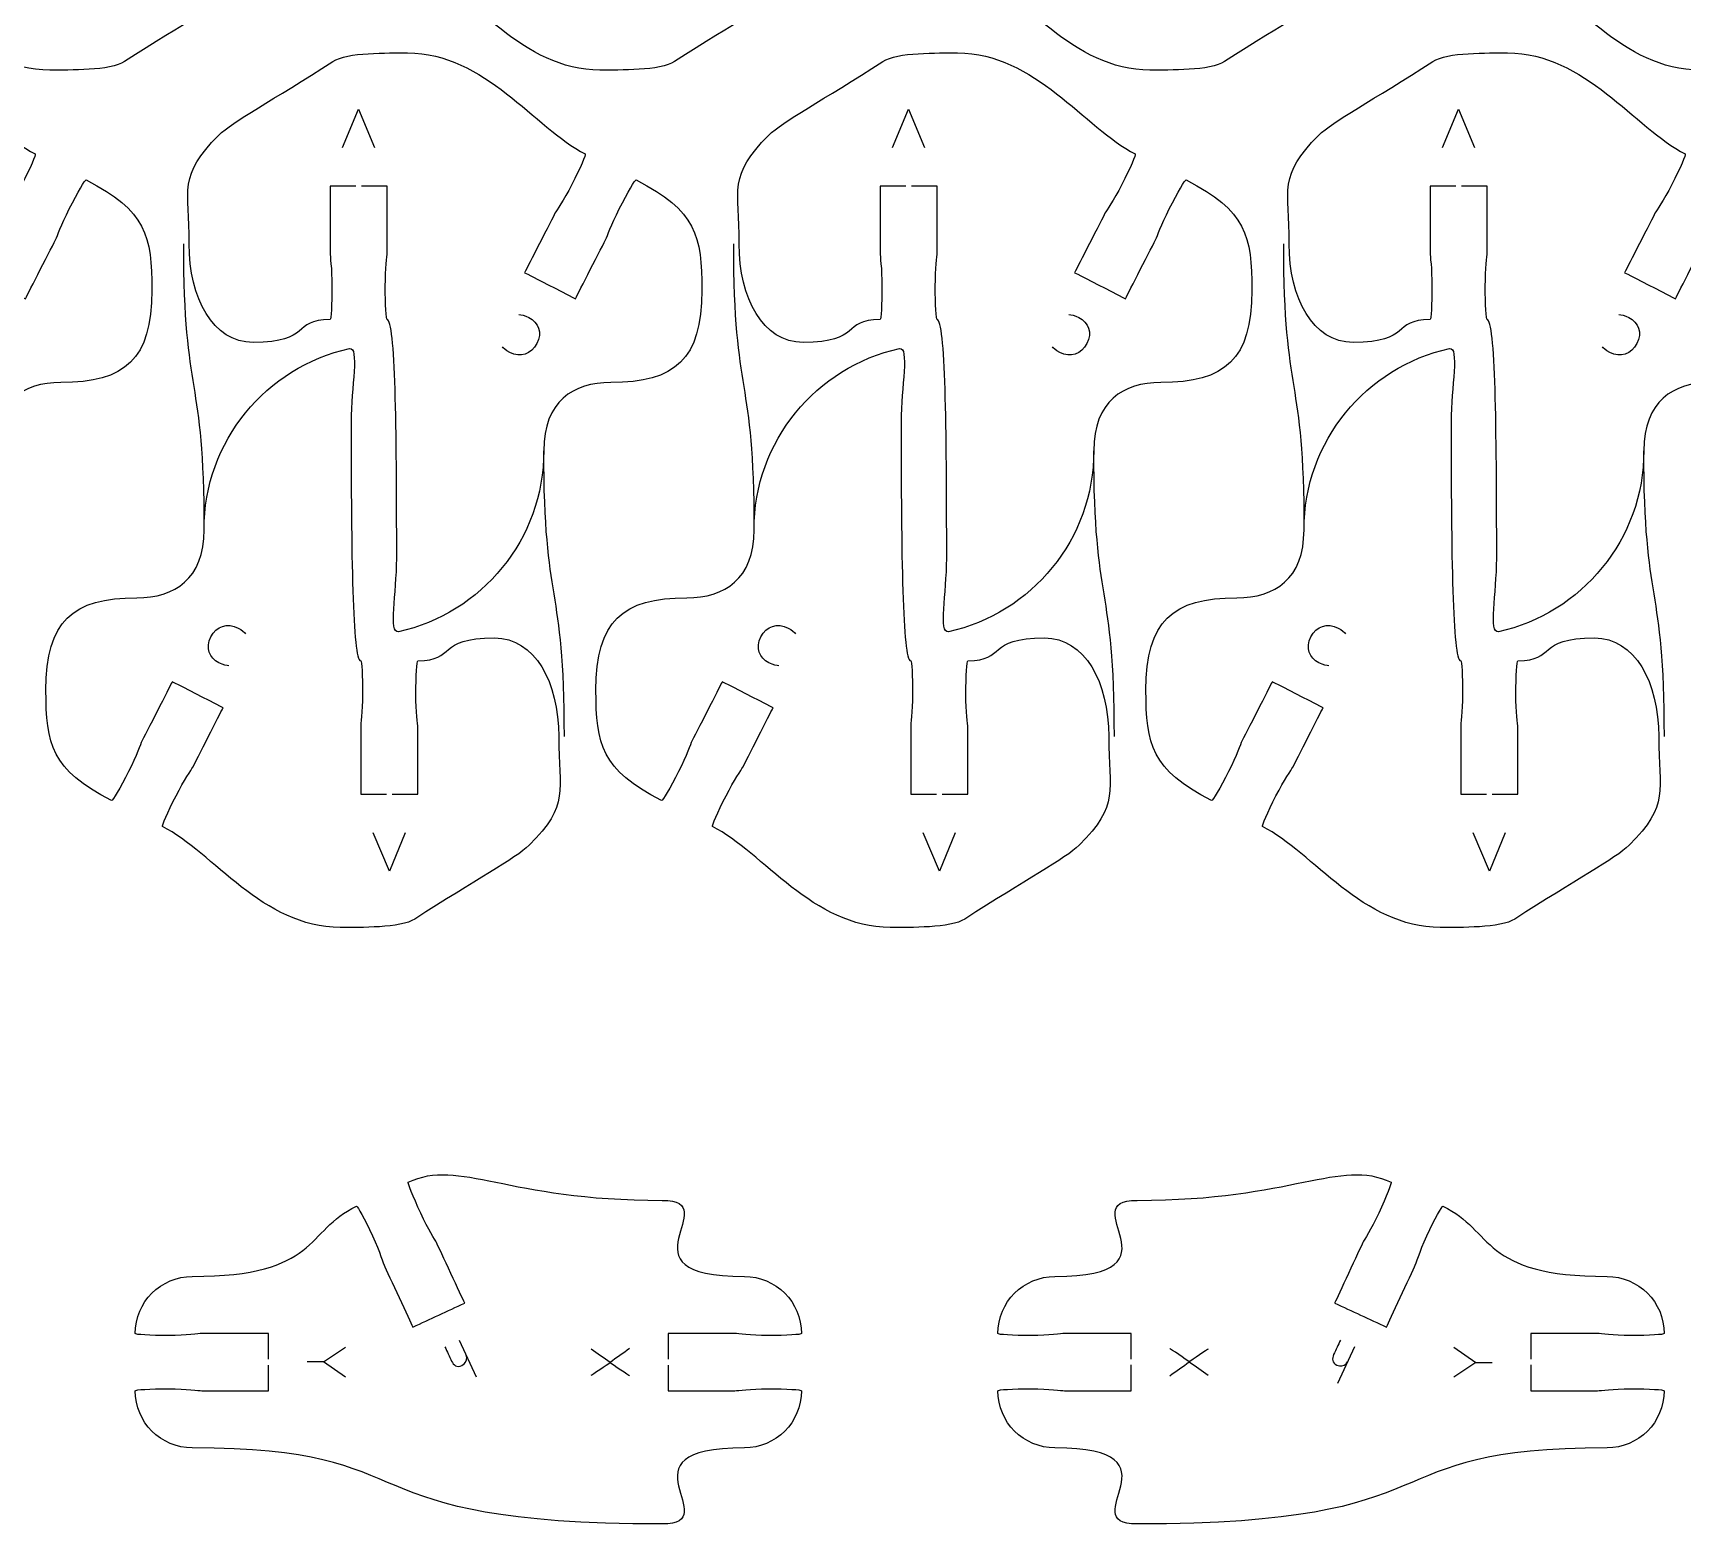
# Model space of a CAD drawing. Extents: x 0 to 300, y 0 to 300.
# Drawn here: x 96.4 to 183, y 126.8 to 205.1 of the extents above; entities that cross this region are included whole.
import ezdxf

# ---------------------------------------------------------------- set-up
doc = ezdxf.new("R2010")
doc.units = 0
doc.header["$MEASUREMENT"] = 0
doc.layers.add('DEFAULT', color=7, linetype='CONTINUOUS')

msp = doc.modelspace()

# ---------------------------------------------------------------- linework, layer by layer
at = {"layer": 'DEFAULT', "color": 250}
for points in [[(112.631, 199.099), (113.469, 201.12), (114.322, 199.099)], [(141.521, 199.099), (142.359, 201.12), (143.212, 199.099)], [(170.411, 199.099), (171.249, 201.12), (172.102, 199.099)], [(115.933, 163.119), (115.094, 161.099), (114.241, 163.119)], [(144.823, 163.119), (143.985, 161.099), (143.132, 163.119)], [(173.713, 163.119), (172.875, 161.099), (172.022, 163.119)], [(111.635, 135.343), (112.798, 136.115)], [(118.754, 136.48), (119.653, 134.551)], [(165.788, 136.138), (164.89, 134.208)], [(171.004, 136.118), (172.164, 135.31), (173.025, 135.31)], [(112.798, 134.535), (111.638, 135.343), (110.777, 135.343)], [(172.168, 135.31), (171.004, 134.538)]]:
    msp.add_lwpolyline(points, dxfattribs=at)
at = {"layer": 'DEFAULT', "color": 1}
for points, knots in [([(99.986, 210.17), (100.436, 210.17), (100.887, 210.17), (101.337, 210.17), (101.337, 211.337), (101.337, 212.503), (101.337, 213.67), (101.337, 213.846), (101.238, 214.453), (101.238, 215.423), (101.238, 216.39), (101.284, 217.173), (101.337, 217.173), (103.365, 217.173), (102.282, 218.369), (105.373, 218.369), (107.486, 218.369), (108.738, 216.058), (108.738, 213.19), (108.738, 210.304), (109.334, 209.637), (107.186, 207.489), (106.473, 206.776), (104.336, 205.648), (101.185, 203.612), (100.427, 203.125), (98.307, 203.171), (97.262, 203.171), (93.188, 203.171), (90.598, 207.105), (87.928, 208.47), (87.878, 208.498), (88.196, 209.211), (88.637, 210.075), (89.074, 210.939), (89.441, 211.433), (89.519, 211.585), (89.918, 212.368), (91.113, 214.703), (91.113, 214.703), (90.223, 215.16), (89.333, 215.616), (88.443, 216.072), (88.443, 216.072), (87.247, 213.733), (86.848, 212.954), (86.771, 212.798), (86.58, 212.213), (86.143, 211.352), (85.702, 210.491), (85.307, 209.81), (85.257, 209.839), (82.082, 211.461), (81.807, 212.777), (81.807, 215.631), (81.807, 219.251), (83.204, 220.478), (86.584, 220.478), (88.566, 220.478), (90.108, 221.452), (90.108, 224.055), (90.108, 228.712), (93.378, 232.603), (97.749, 233.563), (98.278, 233.662), (97.837, 231.556), (97.837, 229.711), (97.837, 222.778), (97.904, 217.173), (98.338, 217.173), (98.395, 217.173), (98.437, 216.39), (98.437, 215.423), (98.437, 214.453), (98.338, 213.846), (98.338, 213.67), (98.338, 212.503), (98.338, 211.337), (98.338, 210.17), (98.788, 210.17), (99.237, 210.17), (99.686, 210.17)], [0, 0, 0, 0, 3.83, 3.83, 3.83, 13.75, 13.75, 13.75, 14.75, 14.75, 14.75, 15.75, 15.75, 15.75, 16.75, 16.75, 16.75, 17.75, 17.75, 17.75, 18.75, 18.75, 18.75, 19.75, 19.75, 19.75, 20.75, 20.75, 20.75, 21.75, 21.75, 21.75, 22.75, 22.75, 22.75, 23.75, 23.75, 23.75, 24.75, 24.75, 24.75, 33.256427, 33.256427, 33.256427, 34.256427, 34.256427, 34.256427, 35.256427, 35.256427, 35.256427, 36.256427, 36.256427, 36.256427, 37.256427, 37.256427, 37.256427, 38.256427, 38.256427, 38.256427, 39.256427, 39.256427, 39.256427, 40.256427, 40.256427, 40.256427, 41.256427, 41.256427, 41.256427, 42.256427, 42.256427, 42.256427, 43.256427, 43.256427, 43.256427, 44.256427, 44.256427, 44.256427, 54.176427, 54.176427, 54.176427, 57.996427, 57.996427, 57.996427, 57.996427]), ([(128.876, 210.17), (129.326, 210.17), (129.777, 210.17), (130.227, 210.17), (130.227, 211.337), (130.227, 212.503), (130.227, 213.67), (130.227, 213.846), (130.128, 214.453), (130.128, 215.423), (130.128, 216.39), (130.174, 217.173), (130.227, 217.173), (132.256, 217.173), (131.173, 218.369), (134.263, 218.369), (136.376, 218.369), (137.628, 216.058), (137.628, 213.19), (137.628, 210.304), (138.225, 209.637), (136.076, 207.489), (135.364, 206.776), (133.226, 205.648), (130.075, 203.612), (129.317, 203.125), (127.197, 203.171), (126.153, 203.171), (122.078, 203.171), (119.489, 207.105), (116.818, 208.47), (116.769, 208.498), (117.086, 209.211), (117.527, 210.075), (117.965, 210.939), (118.331, 211.433), (118.409, 211.585), (118.808, 212.368), (120.004, 214.703), (120.004, 214.703), (119.113, 215.16), (118.223, 215.616), (117.333, 216.072), (117.333, 216.072), (116.137, 213.733), (115.739, 212.954), (115.661, 212.798), (115.47, 212.213), (115.033, 211.352), (114.592, 210.491), (114.197, 209.81), (114.147, 209.839), (110.972, 211.461), (110.697, 212.777), (110.697, 215.631), (110.697, 219.251), (112.094, 220.478), (115.474, 220.478), (117.457, 220.478), (118.998, 221.452), (118.998, 224.055), (118.998, 228.712), (122.268, 232.603), (126.639, 233.563), (127.169, 233.662), (126.728, 231.556), (126.728, 229.711), (126.728, 222.778), (126.795, 217.173), (127.228, 217.173), (127.285, 217.173), (127.327, 216.39), (127.327, 215.423), (127.327, 214.453), (127.228, 213.846), (127.228, 213.67), (127.228, 212.503), (127.228, 211.337), (127.228, 210.17), (127.678, 210.17), (128.127, 210.17), (128.576, 210.17)], [0, 0, 0, 0, 3.83, 3.83, 3.83, 13.75, 13.75, 13.75, 14.75, 14.75, 14.75, 15.75, 15.75, 15.75, 16.75, 16.75, 16.75, 17.75, 17.75, 17.75, 18.75, 18.75, 18.75, 19.75, 19.75, 19.75, 20.75, 20.75, 20.75, 21.75, 21.75, 21.75, 22.75, 22.75, 22.75, 23.75, 23.75, 23.75, 24.75, 24.75, 24.75, 33.256427, 33.256427, 33.256427, 34.256427, 34.256427, 34.256427, 35.256427, 35.256427, 35.256427, 36.256427, 36.256427, 36.256427, 37.256427, 37.256427, 37.256427, 38.256427, 38.256427, 38.256427, 39.256427, 39.256427, 39.256427, 40.256427, 40.256427, 40.256427, 41.256427, 41.256427, 41.256427, 42.256427, 42.256427, 42.256427, 43.256427, 43.256427, 43.256427, 44.256427, 44.256427, 44.256427, 54.176427, 54.176427, 54.176427, 57.996427, 57.996427, 57.996427, 57.996427]), ([(157.766, 210.17), (158.217, 210.17), (158.667, 210.17), (159.117, 210.17), (159.117, 211.337), (159.117, 212.503), (159.117, 213.67), (159.117, 213.846), (159.019, 214.453), (159.019, 215.423), (159.019, 216.39), (159.064, 217.173), (159.117, 217.173), (161.146, 217.173), (160.063, 218.369), (163.153, 218.369), (165.266, 218.369), (166.519, 216.058), (166.519, 213.19), (166.519, 210.304), (167.115, 209.637), (164.966, 207.489), (164.254, 206.776), (162.116, 205.648), (158.966, 203.612), (158.207, 203.125), (156.087, 203.171), (155.043, 203.171), (150.968, 203.171), (148.379, 207.105), (145.708, 208.47), (145.659, 208.498), (145.976, 209.211), (146.417, 210.075), (146.855, 210.939), (147.222, 211.433), (147.299, 211.585), (147.698, 212.368), (148.894, 214.703), (148.894, 214.703), (148.004, 215.16), (147.113, 215.616), (146.223, 216.072), (146.223, 216.072), (145.027, 213.733), (144.629, 212.954), (144.551, 212.798), (144.361, 212.213), (143.923, 211.352), (143.482, 210.491), (143.087, 209.81), (143.038, 209.839), (139.863, 211.461), (139.588, 212.777), (139.588, 215.631), (139.588, 219.251), (140.985, 220.478), (144.364, 220.478), (146.347, 220.478), (147.888, 221.452), (147.888, 224.055), (147.888, 228.712), (151.159, 232.603), (155.53, 233.563), (156.059, 233.662), (155.618, 231.556), (155.618, 229.711), (155.618, 222.778), (155.685, 217.173), (156.119, 217.173), (156.175, 217.173), (156.217, 216.39), (156.217, 215.423), (156.217, 214.453), (156.119, 213.846), (156.119, 213.67), (156.119, 212.503), (156.119, 211.337), (156.119, 210.17), (156.568, 210.17), (157.017, 210.17), (157.466, 210.17)], [0, 0, 0, 0, 3.83, 3.83, 3.83, 13.75, 13.75, 13.75, 14.75, 14.75, 14.75, 15.75, 15.75, 15.75, 16.75, 16.75, 16.75, 17.75, 17.75, 17.75, 18.75, 18.75, 18.75, 19.75, 19.75, 19.75, 20.75, 20.75, 20.75, 21.75, 21.75, 21.75, 22.75, 22.75, 22.75, 23.75, 23.75, 23.75, 24.75, 24.75, 24.75, 33.256427, 33.256427, 33.256427, 34.256427, 34.256427, 34.256427, 35.256427, 35.256427, 35.256427, 36.256427, 36.256427, 36.256427, 37.256427, 37.256427, 37.256427, 38.256427, 38.256427, 38.256427, 39.256427, 39.256427, 39.256427, 40.256427, 40.256427, 40.256427, 41.256427, 41.256427, 41.256427, 42.256427, 42.256427, 42.256427, 43.256427, 43.256427, 43.256427, 44.256427, 44.256427, 44.256427, 54.176427, 54.176427, 54.176427, 57.996427, 57.996427, 57.996427, 57.996427]), ([(186.656, 210.17), (187.107, 210.17), (187.557, 210.17), (188.008, 210.17), (188.008, 211.337), (188.008, 212.503), (188.008, 213.67), (188.008, 213.846), (187.909, 214.453), (187.909, 215.423), (187.909, 216.39), (187.955, 217.173), (188.008, 217.173), (190.036, 217.173), (188.953, 218.369), (192.043, 218.369), (194.156, 218.369), (195.409, 216.058), (195.409, 213.19), (195.409, 210.304), (196.005, 209.637), (193.857, 207.489), (193.144, 206.776), (191.006, 205.648), (187.856, 203.612), (187.097, 203.125), (184.977, 203.171), (183.933, 203.171), (179.858, 203.171), (177.269, 207.105), (174.598, 208.47), (174.549, 208.498), (174.867, 209.211), (175.308, 210.075), (175.745, 210.939), (176.112, 211.433), (176.189, 211.585), (176.588, 212.368), (177.784, 214.703), (177.784, 214.703), (176.894, 215.16), (176.004, 215.616), (175.113, 216.072), (175.113, 216.072), (173.918, 213.733), (173.519, 212.954), (173.441, 212.798), (173.251, 212.213), (172.813, 211.352), (172.372, 210.491), (171.977, 209.81), (171.928, 209.839), (168.753, 211.461), (168.478, 212.777), (168.478, 215.631), (168.478, 219.251), (169.875, 220.478), (173.254, 220.478), (175.237, 220.478), (176.779, 221.452), (176.779, 224.055), (176.779, 228.712), (180.049, 232.603), (184.42, 233.563), (184.949, 233.662), (184.508, 231.556), (184.508, 229.711), (184.508, 222.778), (184.575, 217.173), (185.009, 217.173), (185.065, 217.173), (185.108, 216.39), (185.108, 215.423), (185.108, 214.453), (185.009, 213.846), (185.009, 213.67), (185.009, 212.503), (185.009, 211.337), (185.009, 210.17), (185.458, 210.17), (185.907, 210.17), (186.357, 210.17)], [0, 0, 0, 0, 3.83, 3.83, 3.83, 13.75, 13.75, 13.75, 14.75, 14.75, 14.75, 15.75, 15.75, 15.75, 16.75, 16.75, 16.75, 17.75, 17.75, 17.75, 18.75, 18.75, 18.75, 19.75, 19.75, 19.75, 20.75, 20.75, 20.75, 21.75, 21.75, 21.75, 22.75, 22.75, 22.75, 23.75, 23.75, 23.75, 24.75, 24.75, 24.75, 33.256427, 33.256427, 33.256427, 34.256427, 34.256427, 34.256427, 35.256427, 35.256427, 35.256427, 36.256427, 36.256427, 36.256427, 37.256427, 37.256427, 37.256427, 38.256427, 38.256427, 38.256427, 39.256427, 39.256427, 39.256427, 40.256427, 40.256427, 40.256427, 41.256427, 41.256427, 41.256427, 42.256427, 42.256427, 42.256427, 43.256427, 43.256427, 43.256427, 44.256427, 44.256427, 44.256427, 54.176427, 54.176427, 54.176427, 57.996427, 57.996427, 57.996427, 57.996427]), ([(84.437, 197.068), (83.987, 197.068), (83.538, 197.068), (83.089, 197.068), (83.089, 195.901), (83.089, 194.735), (83.089, 193.568), (83.089, 193.392), (83.188, 192.785), (83.188, 191.815), (83.188, 190.848), (83.142, 190.065), (83.089, 190.065), (81.061, 190.065), (82.14, 188.869), (79.05, 188.869), (76.937, 188.869), (75.688, 191.18), (75.688, 194.048), (75.688, 196.93), (75.092, 197.597), (77.24, 199.749), (77.953, 200.458), (80.087, 201.587), (83.241, 203.622), (83.996, 204.113), (86.119, 204.067), (87.16, 204.067), (91.235, 204.067), (93.824, 200.133), (96.495, 198.765), (96.544, 198.74), (96.23, 198.024), (95.786, 197.159), (95.348, 196.299), (94.981, 195.805), (94.904, 195.65), (94.505, 194.866), (93.309, 192.531), (93.309, 192.531), (94.199, 192.076), (95.089, 191.621), (95.98, 191.166), (95.98, 191.166), (97.175, 193.505), (97.574, 194.284), (97.652, 194.44), (97.842, 195.025), (98.28, 195.886), (98.724, 196.747), (99.119, 197.424), (99.169, 197.399), (102.34, 195.777), (102.615, 194.461), (102.615, 191.607), (102.615, 187.987), (101.222, 186.76), (97.839, 186.76), (95.856, 186.76), (94.318, 185.786), (94.318, 183.182), (94.318, 178.526), (91.048, 174.635), (86.677, 173.675), (86.148, 173.576), (86.589, 175.682), (86.589, 177.527), (86.589, 184.459), (86.522, 190.065), (86.088, 190.065), (86.031, 190.065), (85.989, 190.848), (85.989, 191.815), (85.989, 192.785), (86.088, 193.392), (86.088, 193.568), (86.088, 194.735), (86.088, 195.901), (86.088, 197.068), (85.637, 197.068), (85.187, 197.068), (84.737, 197.068)], [0, 0, 0, 0, 3.82, 3.82, 3.82, 13.74, 13.74, 13.74, 14.74, 14.74, 14.74, 15.74, 15.74, 15.74, 16.74, 16.74, 16.74, 17.74, 17.74, 17.74, 18.74, 18.74, 18.74, 19.74, 19.74, 19.74, 20.74, 20.74, 20.74, 21.74, 21.74, 21.74, 22.74, 22.74, 22.74, 23.74, 23.74, 23.74, 24.74, 24.74, 24.74, 33.24187, 33.24187, 33.24187, 34.24187, 34.24187, 34.24187, 35.24187, 35.24187, 35.24187, 36.24187, 36.24187, 36.24187, 37.24187, 37.24187, 37.24187, 38.24187, 38.24187, 38.24187, 39.24187, 39.24187, 39.24187, 40.24187, 40.24187, 40.24187, 41.24187, 41.24187, 41.24187, 42.24187, 42.24187, 42.24187, 43.24187, 43.24187, 43.24187, 44.24187, 44.24187, 44.24187, 54.16187, 54.16187, 54.16187, 57.99187, 57.99187, 57.99187, 57.99187]), ([(113.327, 197.068), (112.878, 197.068), (112.428, 197.068), (111.979, 197.068), (111.979, 195.901), (111.979, 194.735), (111.979, 193.568), (111.979, 193.392), (112.078, 192.785), (112.078, 191.815), (112.078, 190.848), (112.032, 190.065), (111.979, 190.065), (109.951, 190.065), (111.03, 188.869), (107.94, 188.869), (105.827, 188.869), (104.578, 191.18), (104.578, 194.048), (104.578, 196.93), (103.982, 197.597), (106.13, 199.749), (106.843, 200.458), (108.977, 201.587), (112.131, 203.622), (112.886, 204.113), (115.01, 204.067), (116.05, 204.067), (120.125, 204.067), (122.714, 200.133), (125.385, 198.765), (125.434, 198.74), (125.12, 198.024), (124.676, 197.159), (124.238, 196.299), (123.871, 195.805), (123.794, 195.65), (123.395, 194.866), (122.199, 192.531), (122.199, 192.531), (123.089, 192.076), (123.98, 191.621), (124.87, 191.166), (124.87, 191.166), (126.066, 193.505), (126.464, 194.284), (126.542, 194.44), (126.732, 195.025), (127.17, 195.886), (127.614, 196.747), (128.009, 197.424), (128.059, 197.399), (131.23, 195.777), (131.506, 194.461), (131.506, 191.607), (131.506, 187.987), (130.112, 186.76), (126.729, 186.76), (124.746, 186.76), (123.208, 185.786), (123.208, 183.182), (123.208, 178.526), (119.938, 174.635), (115.567, 173.675), (115.038, 173.576), (115.479, 175.682), (115.479, 177.527), (115.479, 184.459), (115.412, 190.065), (114.978, 190.065), (114.921, 190.065), (114.879, 190.848), (114.879, 191.815), (114.879, 192.785), (114.978, 193.392), (114.978, 193.568), (114.978, 194.735), (114.978, 195.901), (114.978, 197.068), (114.527, 197.068), (114.077, 197.068), (113.627, 197.068)], [0, 0, 0, 0, 3.82, 3.82, 3.82, 13.74, 13.74, 13.74, 14.74, 14.74, 14.74, 15.74, 15.74, 15.74, 16.74, 16.74, 16.74, 17.74, 17.74, 17.74, 18.74, 18.74, 18.74, 19.74, 19.74, 19.74, 20.74, 20.74, 20.74, 21.74, 21.74, 21.74, 22.74, 22.74, 22.74, 23.74, 23.74, 23.74, 24.74, 24.74, 24.74, 33.24187, 33.24187, 33.24187, 34.24187, 34.24187, 34.24187, 35.24187, 35.24187, 35.24187, 36.24187, 36.24187, 36.24187, 37.24187, 37.24187, 37.24187, 38.24187, 38.24187, 38.24187, 39.24187, 39.24187, 39.24187, 40.24187, 40.24187, 40.24187, 41.24187, 41.24187, 41.24187, 42.24187, 42.24187, 42.24187, 43.24187, 43.24187, 43.24187, 44.24187, 44.24187, 44.24187, 54.16187, 54.16187, 54.16187, 57.99187, 57.99187, 57.99187, 57.99187]), ([(142.217, 197.068), (141.768, 197.068), (141.319, 197.068), (140.869, 197.068), (140.869, 195.901), (140.869, 194.735), (140.869, 193.568), (140.869, 193.392), (140.968, 192.785), (140.968, 191.815), (140.968, 190.848), (140.922, 190.065), (140.869, 190.065), (138.841, 190.065), (139.92, 188.869), (136.83, 188.869), (134.717, 188.869), (133.468, 191.18), (133.468, 194.048), (133.468, 196.93), (132.872, 197.597), (135.02, 199.749), (135.733, 200.458), (137.867, 201.587), (141.021, 203.622), (141.776, 204.113), (143.9, 204.067), (144.941, 204.067), (149.015, 204.067), (151.604, 200.133), (154.275, 198.765), (154.324, 198.74), (154.01, 198.024), (153.566, 197.159), (153.128, 196.299), (152.762, 195.805), (152.684, 195.65), (152.285, 194.866), (151.089, 192.531), (151.089, 192.531), (151.98, 192.076), (152.87, 191.621), (153.76, 191.166), (153.76, 191.166), (154.956, 193.505), (155.355, 194.284), (155.432, 194.44), (155.623, 195.025), (156.06, 195.886), (156.505, 196.747), (156.9, 197.424), (156.949, 197.399), (160.121, 195.777), (160.396, 194.461), (160.396, 191.607), (160.396, 187.987), (159.002, 186.76), (155.619, 186.76), (153.636, 186.76), (152.098, 185.786), (152.098, 183.182), (152.098, 178.526), (148.828, 174.635), (144.457, 173.675), (143.928, 173.576), (144.369, 175.682), (144.369, 177.527), (144.369, 184.459), (144.302, 190.065), (143.868, 190.065), (143.812, 190.065), (143.769, 190.848), (143.769, 191.815), (143.769, 192.785), (143.868, 193.392), (143.868, 193.568), (143.868, 194.735), (143.868, 195.901), (143.868, 197.068), (143.418, 197.068), (142.967, 197.068), (142.517, 197.068)], [0, 0, 0, 0, 3.82, 3.82, 3.82, 13.74, 13.74, 13.74, 14.74, 14.74, 14.74, 15.74, 15.74, 15.74, 16.74, 16.74, 16.74, 17.74, 17.74, 17.74, 18.74, 18.74, 18.74, 19.74, 19.74, 19.74, 20.74, 20.74, 20.74, 21.74, 21.74, 21.74, 22.74, 22.74, 22.74, 23.74, 23.74, 23.74, 24.74, 24.74, 24.74, 33.24187, 33.24187, 33.24187, 34.24187, 34.24187, 34.24187, 35.24187, 35.24187, 35.24187, 36.24187, 36.24187, 36.24187, 37.24187, 37.24187, 37.24187, 38.24187, 38.24187, 38.24187, 39.24187, 39.24187, 39.24187, 40.24187, 40.24187, 40.24187, 41.24187, 41.24187, 41.24187, 42.24187, 42.24187, 42.24187, 43.24187, 43.24187, 43.24187, 44.24187, 44.24187, 44.24187, 54.16187, 54.16187, 54.16187, 57.99187, 57.99187, 57.99187, 57.99187]), ([(171.107, 197.068), (170.658, 197.068), (170.209, 197.068), (169.76, 197.068), (169.76, 195.901), (169.76, 194.735), (169.76, 193.568), (169.76, 193.392), (169.858, 192.785), (169.858, 191.815), (169.858, 190.848), (169.813, 190.065), (169.76, 190.065), (167.731, 190.065), (168.811, 188.869), (165.72, 188.869), (163.607, 188.869), (162.358, 191.18), (162.358, 194.048), (162.358, 196.93), (161.762, 197.597), (163.911, 199.749), (164.623, 200.458), (166.758, 201.587), (169.911, 203.622), (170.666, 204.113), (172.79, 204.067), (173.831, 204.067), (177.905, 204.067), (180.495, 200.133), (183.165, 198.765), (183.215, 198.74), (182.901, 198.024), (182.456, 197.159), (182.019, 196.299), (181.652, 195.805), (181.574, 195.65), (181.176, 194.866), (179.98, 192.531), (179.98, 192.531), (180.87, 192.076), (181.76, 191.621), (182.65, 191.166), (182.65, 191.166), (183.846, 193.505), (184.245, 194.284), (184.322, 194.44), (184.513, 195.025), (184.95, 195.886), (185.395, 196.747), (185.79, 197.424), (185.839, 197.399), (189.011, 195.777), (189.286, 194.461), (189.286, 191.607), (189.286, 187.987), (187.892, 186.76), (184.509, 186.76), (182.527, 186.76), (180.989, 185.786), (180.989, 183.182), (180.989, 178.526), (177.718, 174.635), (173.347, 173.675), (172.818, 173.576), (173.259, 175.682), (173.259, 177.527), (173.259, 184.459), (173.192, 190.065), (172.758, 190.065), (172.702, 190.065), (172.66, 190.848), (172.66, 191.815), (172.66, 192.785), (172.758, 193.392), (172.758, 193.568), (172.758, 194.735), (172.758, 195.901), (172.758, 197.068), (172.308, 197.068), (171.858, 197.068), (171.407, 197.068)], [0, 0, 0, 0, 3.82, 3.82, 3.82, 13.74, 13.74, 13.74, 14.74, 14.74, 14.74, 15.74, 15.74, 15.74, 16.74, 16.74, 16.74, 17.74, 17.74, 17.74, 18.74, 18.74, 18.74, 19.74, 19.74, 19.74, 20.74, 20.74, 20.74, 21.74, 21.74, 21.74, 22.74, 22.74, 22.74, 23.74, 23.74, 23.74, 24.74, 24.74, 24.74, 33.24187, 33.24187, 33.24187, 34.24187, 34.24187, 34.24187, 35.24187, 35.24187, 35.24187, 36.24187, 36.24187, 36.24187, 37.24187, 37.24187, 37.24187, 38.24187, 38.24187, 38.24187, 39.24187, 39.24187, 39.24187, 40.24187, 40.24187, 40.24187, 41.24187, 41.24187, 41.24187, 42.24187, 42.24187, 42.24187, 43.24187, 43.24187, 43.24187, 44.24187, 44.24187, 44.24187, 54.16187, 54.16187, 54.16187, 57.99187, 57.99187, 57.99187, 57.99187]), ([(115.235, 165.152), (115.686, 165.152), (116.136, 165.152), (116.587, 165.152), (116.587, 166.318), (116.587, 167.485), (116.587, 168.651), (116.587, 168.828), (116.488, 169.435), (116.488, 170.405), (116.488, 171.371), (116.534, 172.154), (116.587, 172.154), (118.615, 172.154), (117.532, 173.35), (120.622, 173.35), (122.735, 173.35), (123.988, 171.04), (123.988, 168.172), (123.988, 165.286), (124.584, 164.619), (122.436, 162.471), (121.723, 161.758), (119.585, 160.629), (116.435, 158.594), (115.676, 158.107), (113.556, 158.153), (112.512, 158.153), (108.437, 158.153), (105.848, 162.086), (103.177, 163.451), (103.128, 163.48), (103.446, 164.192), (103.887, 165.057), (104.324, 165.921), (104.691, 166.415), (104.769, 166.566), (105.167, 167.35), (106.363, 169.685), (106.363, 169.685), (105.473, 170.141), (104.583, 170.598), (103.693, 171.054), (103.693, 171.054), (102.497, 168.715), (102.098, 167.935), (102.02, 167.78), (101.83, 167.194), (101.392, 166.334), (100.951, 165.473), (100.556, 164.792), (100.507, 164.82), (97.332, 166.443), (97.057, 167.759), (97.057, 170.613), (97.057, 174.232), (98.454, 175.46), (101.833, 175.46), (103.816, 175.46), (105.358, 176.434), (105.358, 179.037), (105.358, 183.694), (108.628, 187.585), (112.999, 188.545), (113.528, 188.643), (113.087, 186.537), (113.087, 184.692), (113.087, 177.76), (113.154, 172.154), (113.588, 172.154), (113.644, 172.154), (113.687, 171.371), (113.687, 170.405), (113.687, 169.435), (113.588, 168.828), (113.588, 168.651), (113.588, 167.485), (113.588, 166.318), (113.588, 165.152), (114.037, 165.152), (114.486, 165.152), (114.936, 165.152)], [0, 0, 0, 0, 3.83, 3.83, 3.83, 13.75, 13.75, 13.75, 14.75, 14.75, 14.75, 15.75, 15.75, 15.75, 16.75, 16.75, 16.75, 17.75, 17.75, 17.75, 18.75, 18.75, 18.75, 19.75, 19.75, 19.75, 20.75, 20.75, 20.75, 21.75, 21.75, 21.75, 22.75, 22.75, 22.75, 23.75, 23.75, 23.75, 24.75, 24.75, 24.75, 33.256427, 33.256427, 33.256427, 34.256427, 34.256427, 34.256427, 35.256427, 35.256427, 35.256427, 36.256427, 36.256427, 36.256427, 37.256427, 37.256427, 37.256427, 38.256427, 38.256427, 38.256427, 39.256427, 39.256427, 39.256427, 40.256427, 40.256427, 40.256427, 41.256427, 41.256427, 41.256427, 42.256427, 42.256427, 42.256427, 43.256427, 43.256427, 43.256427, 44.256427, 44.256427, 44.256427, 54.176427, 54.176427, 54.176427, 57.996427, 57.996427, 57.996427, 57.996427]), ([(144.126, 165.152), (144.576, 165.152), (145.026, 165.152), (145.477, 165.152), (145.477, 166.318), (145.477, 167.485), (145.477, 168.651), (145.477, 168.828), (145.378, 169.435), (145.378, 170.405), (145.378, 171.371), (145.424, 172.154), (145.477, 172.154), (147.505, 172.154), (146.422, 173.35), (149.513, 173.35), (151.626, 173.35), (152.878, 171.04), (152.878, 168.172), (152.878, 165.286), (153.474, 164.619), (151.326, 162.471), (150.613, 161.758), (148.475, 160.629), (145.325, 158.594), (144.567, 158.107), (142.446, 158.153), (141.402, 158.153), (137.328, 158.153), (134.738, 162.086), (132.068, 163.451), (132.018, 163.48), (132.336, 164.192), (132.777, 165.057), (133.214, 165.921), (133.581, 166.415), (133.659, 166.566), (134.057, 167.35), (135.253, 169.685), (135.253, 169.685), (134.363, 170.141), (133.473, 170.598), (132.583, 171.054), (132.583, 171.054), (131.387, 168.715), (130.988, 167.935), (130.911, 167.78), (130.72, 167.194), (130.283, 166.334), (129.842, 165.473), (129.447, 164.792), (129.397, 164.82), (126.222, 166.443), (125.947, 167.759), (125.947, 170.613), (125.947, 174.232), (127.344, 175.46), (130.724, 175.46), (132.706, 175.46), (134.248, 176.434), (134.248, 179.037), (134.248, 183.694), (137.518, 187.585), (141.889, 188.545), (142.418, 188.643), (141.977, 186.537), (141.977, 184.692), (141.977, 177.76), (142.044, 172.154), (142.478, 172.154), (142.535, 172.154), (142.577, 171.371), (142.577, 170.405), (142.577, 169.435), (142.478, 168.828), (142.478, 168.651), (142.478, 167.485), (142.478, 166.318), (142.478, 165.152), (142.927, 165.152), (143.377, 165.152), (143.826, 165.152)], [0, 0, 0, 0, 3.83, 3.83, 3.83, 13.75, 13.75, 13.75, 14.75, 14.75, 14.75, 15.75, 15.75, 15.75, 16.75, 16.75, 16.75, 17.75, 17.75, 17.75, 18.75, 18.75, 18.75, 19.75, 19.75, 19.75, 20.75, 20.75, 20.75, 21.75, 21.75, 21.75, 22.75, 22.75, 22.75, 23.75, 23.75, 23.75, 24.75, 24.75, 24.75, 33.256427, 33.256427, 33.256427, 34.256427, 34.256427, 34.256427, 35.256427, 35.256427, 35.256427, 36.256427, 36.256427, 36.256427, 37.256427, 37.256427, 37.256427, 38.256427, 38.256427, 38.256427, 39.256427, 39.256427, 39.256427, 40.256427, 40.256427, 40.256427, 41.256427, 41.256427, 41.256427, 42.256427, 42.256427, 42.256427, 43.256427, 43.256427, 43.256427, 44.256427, 44.256427, 44.256427, 54.176427, 54.176427, 54.176427, 57.996427, 57.996427, 57.996427, 57.996427]), ([(173.016, 165.152), (173.466, 165.152), (173.917, 165.152), (174.367, 165.152), (174.367, 166.318), (174.367, 167.485), (174.367, 168.651), (174.367, 168.828), (174.268, 169.435), (174.268, 170.405), (174.268, 171.371), (174.314, 172.154), (174.367, 172.154), (176.395, 172.154), (175.312, 173.35), (178.403, 173.35), (180.516, 173.35), (181.768, 171.04), (181.768, 168.172), (181.768, 165.286), (182.364, 164.619), (180.216, 162.471), (179.503, 161.758), (177.366, 160.629), (174.215, 158.594), (173.457, 158.107), (171.337, 158.153), (170.292, 158.153), (166.218, 158.153), (163.628, 162.086), (160.958, 163.451), (160.908, 163.48), (161.226, 164.192), (161.667, 165.057), (162.104, 165.921), (162.471, 166.415), (162.549, 166.566), (162.948, 167.35), (164.143, 169.685), (164.143, 169.685), (163.253, 170.141), (162.363, 170.598), (161.473, 171.054), (161.473, 171.054), (160.277, 168.715), (159.878, 167.935), (159.801, 167.78), (159.61, 167.194), (159.173, 166.334), (158.732, 165.473), (158.337, 164.792), (158.287, 164.82), (155.112, 166.443), (154.837, 167.759), (154.837, 170.613), (154.837, 174.232), (156.234, 175.46), (159.614, 175.46), (161.596, 175.46), (163.138, 176.434), (163.138, 179.037), (163.138, 183.694), (166.408, 187.585), (170.779, 188.545), (171.308, 188.643), (170.867, 186.537), (170.867, 184.692), (170.867, 177.76), (170.934, 172.154), (171.368, 172.154), (171.425, 172.154), (171.467, 171.371), (171.467, 170.405), (171.467, 169.435), (171.368, 168.828), (171.368, 168.651), (171.368, 167.485), (171.368, 166.318), (171.368, 165.152), (171.818, 165.152), (172.267, 165.152), (172.716, 165.152)], [0, 0, 0, 0, 3.83, 3.83, 3.83, 13.75, 13.75, 13.75, 14.75, 14.75, 14.75, 15.75, 15.75, 15.75, 16.75, 16.75, 16.75, 17.75, 17.75, 17.75, 18.75, 18.75, 18.75, 19.75, 19.75, 19.75, 20.75, 20.75, 20.75, 21.75, 21.75, 21.75, 22.75, 22.75, 22.75, 23.75, 23.75, 23.75, 24.75, 24.75, 24.75, 33.256427, 33.256427, 33.256427, 34.256427, 34.256427, 34.256427, 35.256427, 35.256427, 35.256427, 36.256427, 36.256427, 36.256427, 37.256427, 37.256427, 37.256427, 38.256427, 38.256427, 38.256427, 39.256427, 39.256427, 39.256427, 40.256427, 40.256427, 40.256427, 41.256427, 41.256427, 41.256427, 42.256427, 42.256427, 42.256427, 43.256427, 43.256427, 43.256427, 44.256427, 44.256427, 44.256427, 54.176427, 54.176427, 54.176427, 57.996427, 57.996427, 57.996427, 57.996427]), ([(108.745, 135.476), (108.745, 135.926), (108.745, 136.377), (108.745, 136.827), (107.578, 136.827), (106.412, 136.827), (105.245, 136.827), (105.069, 136.827), (104.462, 136.725), (103.496, 136.725), (102.525, 136.725), (101.746, 136.77), (101.746, 136.827), (101.742, 138.485), (103.086, 139.826), (104.744, 139.826), (111.422, 139.826), (110.653, 142.242), (113.373, 143.509), (113.423, 143.533), (113.793, 142.842), (114.202, 141.967), (114.612, 141.088), (114.777, 140.496), (114.851, 140.337), (115.222, 139.543), (116.33, 137.166), (116.33, 137.166), (117.236, 137.588), (118.143, 138.01), (119.05, 138.432), (119.05, 138.432), (117.942, 140.813), (117.571, 141.607), (117.497, 141.762), (117.148, 142.274), (116.739, 143.149), (116.333, 144.027), (116.04, 144.754), (116.09, 144.779), (118.81, 146.045), (121.173, 143.822), (129.425, 143.822), (132.896, 143.822), (126.8, 139.826), (133.743, 139.826), (135.401, 139.826), (136.741, 138.485), (136.741, 136.827), (136.741, 136.77), (135.958, 136.725), (134.992, 136.725), (134.025, 136.725), (133.418, 136.827), (133.242, 136.827), (132.075, 136.827), (130.909, 136.827), (129.742, 136.827), (129.742, 136.377), (129.742, 135.926), (129.742, 135.476)], [0, 0, 0, 0, 3.83, 3.83, 3.83, 13.75, 13.75, 13.75, 14.75, 14.75, 14.75, 15.75, 15.75, 15.75, 16.75, 16.75, 16.75, 17.75, 17.75, 17.75, 18.75, 18.75, 18.75, 19.75, 19.75, 19.75, 20.75, 20.75, 20.75, 29.254834, 29.254834, 29.254834, 30.254834, 30.254834, 30.254834, 31.254834, 31.254834, 31.254834, 32.254834, 32.254834, 32.254834, 33.254834, 33.254834, 33.254834, 34.254834, 34.254834, 34.254834, 35.254834, 35.254834, 35.254834, 36.254834, 36.254834, 36.254834, 37.254834, 37.254834, 37.254834, 47.174834, 47.174834, 47.174834, 51.004834, 51.004834, 51.004834, 51.004834]), ([(154.058, 135.479), (154.058, 135.928), (154.058, 136.378), (154.058, 136.827), (152.892, 136.827), (151.725, 136.827), (150.559, 136.827), (150.382, 136.827), (149.776, 136.725), (148.809, 136.725), (147.842, 136.725), (147.059, 136.77), (147.059, 136.827), (147.059, 138.485), (148.4, 139.826), (150.058, 139.826), (157, 139.826), (150.904, 143.822), (154.376, 143.822), (162.627, 143.822), (164.991, 146.045), (167.711, 144.779), (167.76, 144.754), (167.467, 144.027), (167.062, 143.149), (166.652, 142.274), (166.303, 141.762), (166.229, 141.607), (165.859, 140.813), (164.751, 138.432), (164.751, 138.432), (165.658, 138.01), (166.564, 137.588), (167.471, 137.166), (167.471, 137.166), (168.579, 139.543), (168.949, 140.337), (169.023, 140.496), (169.189, 141.088), (169.598, 141.967), (170.007, 142.842), (170.378, 143.533), (170.427, 143.509), (173.147, 142.242), (172.378, 139.826), (179.056, 139.826), (180.714, 139.826), (182.058, 138.485), (182.055, 136.827), (182.055, 136.77), (181.275, 136.725), (180.305, 136.725), (179.338, 136.725), (178.732, 136.827), (178.555, 136.827), (177.389, 136.827), (176.222, 136.827), (175.056, 136.827), (175.056, 136.378), (175.056, 135.928), (175.056, 135.479)], [0, 0, 0, 0, 3.82, 3.82, 3.82, 13.74, 13.74, 13.74, 14.74, 14.74, 14.74, 15.74, 15.74, 15.74, 16.74, 16.74, 16.74, 17.74, 17.74, 17.74, 18.74, 18.74, 18.74, 19.74, 19.74, 19.74, 20.74, 20.74, 20.74, 21.74, 21.74, 21.74, 30.244834, 30.244834, 30.244834, 31.244834, 31.244834, 31.244834, 32.244834, 32.244834, 32.244834, 33.244834, 33.244834, 33.244834, 34.244834, 34.244834, 34.244834, 35.244834, 35.244834, 35.244834, 36.244834, 36.244834, 36.244834, 37.244834, 37.244834, 37.244834, 47.164834, 47.164834, 47.164834, 50.984834, 50.984834, 50.984834, 50.984834]), ([(129.742, 135.176), (129.742, 134.726), (129.742, 134.275), (129.742, 133.825), (130.909, 133.825), (132.075, 133.825), (133.242, 133.825), (133.418, 133.825), (134.025, 133.927), (134.992, 133.927), (135.958, 133.927), (136.741, 133.881), (136.741, 133.825), (136.741, 132.167), (135.401, 130.826), (133.743, 130.826), (126.8, 130.826), (132.896, 126.829), (129.425, 126.829), (112.227, 126.829), (117.586, 130.826), (104.744, 130.826), (103.086, 130.826), (101.746, 132.167), (101.746, 133.825), (101.746, 133.881), (102.525, 133.927), (103.496, 133.927), (104.462, 133.927), (105.069, 133.825), (105.245, 133.825), (106.412, 133.825), (107.578, 133.825), (108.745, 133.825), (108.745, 134.275), (108.745, 134.726), (108.745, 135.176)], [0, 0, 0, 0, 3.83, 3.83, 3.83, 13.75, 13.75, 13.75, 14.75, 14.75, 14.75, 15.75, 15.75, 15.75, 16.75, 16.75, 16.75, 17.75, 17.75, 17.75, 18.75, 18.75, 18.75, 19.75, 19.75, 19.75, 20.75, 20.75, 20.75, 21.75, 21.75, 21.75, 31.67, 31.67, 31.67, 35.5, 35.5, 35.5, 35.5]), ([(175.056, 135.179), (175.056, 134.728), (175.056, 134.276), (175.056, 133.825), (176.222, 133.825), (177.389, 133.825), (178.555, 133.825), (178.732, 133.825), (179.338, 133.927), (180.305, 133.927), (181.275, 133.927), (182.055, 133.881), (182.055, 133.825), (182.055, 132.167), (180.714, 130.826), (179.056, 130.826), (166.215, 130.826), (171.574, 126.829), (154.376, 126.829), (150.904, 126.829), (157, 130.826), (150.058, 130.826), (148.4, 130.826), (147.059, 132.167), (147.059, 133.825), (147.059, 133.881), (147.842, 133.927), (148.809, 133.927), (149.776, 133.927), (150.382, 133.825), (150.559, 133.825), (151.725, 133.825), (152.892, 133.825), (154.058, 133.825), (154.058, 134.276), (154.058, 134.728), (154.058, 135.179)], [0, 0, 0, 0, 3.84, 3.84, 3.84, 13.76, 13.76, 13.76, 14.76, 14.76, 14.76, 15.76, 15.76, 15.76, 16.76, 16.76, 16.76, 17.76, 17.76, 17.76, 18.76, 18.76, 18.76, 19.76, 19.76, 19.76, 20.76, 20.76, 20.76, 21.76, 21.76, 21.76, 31.68, 31.68, 31.68, 35.52, 35.52, 35.52, 35.52])]:
    msp.add_open_spline(points, degree=3, knots=knots, dxfattribs=at)
for points in [[(104.277, 194.046), (104.277, 185.796), (105.357, 187.333), (105.357, 179.036)], [(133.167, 194.046), (133.167, 185.796), (134.247, 187.333), (134.247, 179.036)], [(162.057, 194.046), (162.057, 185.796), (163.137, 187.333), (163.137, 179.036)], [(124.287, 168.172), (124.287, 176.422), (123.207, 174.885), (123.207, 183.182)], [(153.177, 168.172), (153.177, 176.422), (152.097, 174.885), (152.097, 183.182)], [(182.067, 168.172), (182.067, 176.422), (180.987, 174.885), (180.987, 183.182)]]:
    msp.add_open_spline(points, degree=3, dxfattribs=at)
at = {"layer": 'DEFAULT', "color": 250}
for points, knots in [([(121.9, 190.331), (122.007, 190.33), (122.199, 190.285), (122.418, 190.173), (122.925, 189.914), (123.143, 189.398), (122.841, 188.808), (122.553, 188.245), (121.976, 188.059), (121.419, 188.344), (121.194, 188.459), (121.078, 188.579), (121.032, 188.642)], [0, 0, 0, 0, 1, 1, 1, 2, 2, 2, 3, 3, 3, 4, 4, 4, 4]), ([(150.79, 190.331), (150.897, 190.33), (151.09, 190.285), (151.309, 190.173), (151.816, 189.914), (152.034, 189.398), (151.732, 188.808), (151.443, 188.245), (150.867, 188.059), (150.309, 188.344), (150.085, 188.459), (149.968, 188.579), (149.923, 188.642)], [0, 0, 0, 0, 1, 1, 1, 2, 2, 2, 3, 3, 3, 4, 4, 4, 4]), ([(179.68, 190.331), (179.787, 190.33), (179.98, 190.285), (180.199, 190.173), (180.706, 189.914), (180.924, 189.398), (180.622, 188.808), (180.334, 188.245), (179.757, 188.059), (179.199, 188.344), (178.975, 188.459), (178.858, 188.579), (178.813, 188.642)], [0, 0, 0, 0, 1, 1, 1, 2, 2, 2, 3, 3, 3, 4, 4, 4, 4]), ([(106.664, 171.887), (106.557, 171.889), (106.364, 171.933), (106.145, 172.045), (105.638, 172.304), (105.42, 172.82), (105.722, 173.41), (106.01, 173.973), (106.587, 174.16), (107.145, 173.874), (107.369, 173.76), (107.486, 173.639), (107.531, 173.576)], [0, 0, 0, 0, 1, 1, 1, 2, 2, 2, 3, 3, 3, 4, 4, 4, 4]), ([(135.554, 171.887), (135.447, 171.889), (135.254, 171.933), (135.035, 172.045), (134.528, 172.304), (134.31, 172.82), (134.612, 173.41), (134.9, 173.973), (135.477, 174.16), (136.035, 173.874), (136.259, 173.76), (136.376, 173.639), (136.421, 173.576)], [0, 0, 0, 0, 1, 1, 1, 2, 2, 2, 3, 3, 3, 4, 4, 4, 4]), ([(164.444, 171.887), (164.337, 171.889), (164.144, 171.933), (163.925, 172.045), (163.418, 172.304), (163.2, 172.82), (163.502, 173.41), (163.791, 173.973), (164.367, 174.16), (164.925, 173.874), (165.149, 173.76), (165.266, 173.639), (165.311, 173.576)], [0, 0, 0, 0, 1, 1, 1, 2, 2, 2, 3, 3, 3, 4, 4, 4, 4]), ([(118.014, 136.136), (118.131, 135.884), (118.248, 135.632), (118.366, 135.38), (118.464, 135.168), (118.639, 135.031), (118.899, 135.152), (119.078, 135.235), (119.168, 135.41), (119.158, 135.564), (119.158, 135.604), (119.145, 135.64), (119.124, 135.686)], [0, 0, 0, 0, 2.362662, 2.362662, 2.362662, 3.362662, 3.362662, 3.362662, 4.362662, 4.362662, 4.362662, 5.362662, 5.362662, 5.362662, 5.362662]), ([(165.048, 136.483), (164.931, 136.231), (164.814, 135.979), (164.696, 135.727), (164.598, 135.515), (164.605, 135.293), (164.865, 135.172), (165.044, 135.089), (165.236, 135.132), (165.347, 135.239), (165.378, 135.264), (165.397, 135.298), (165.419, 135.344)], [0, 0, 0, 0, 2.362662, 2.362662, 2.362662, 3.362662, 3.362662, 3.362662, 4.362662, 4.362662, 4.362662, 5.362662, 5.362662, 5.362662, 5.362662]), ([(125.691, 134.639), (125.691, 134.639), (126.578, 135.221), (126.691, 135.314), (126.358, 135.547), (126.024, 135.779), (125.691, 136.012)], [0, 0, 0, 0, 1, 1, 1, 4.45798, 4.45798, 4.45798, 4.45798]), ([(127.712, 136.038), (127.371, 135.797), (127.031, 135.555), (126.691, 135.314), (126.812, 135.221), (127.712, 134.613), (127.712, 134.613)], [0, 0, 0, 0, 3.548245, 3.548245, 3.548245, 4.548245, 4.548245, 4.548245, 4.548245]), ([(156.091, 134.615), (156.431, 134.856), (156.771, 135.098), (157.112, 135.339), (156.991, 135.432), (156.091, 136.04), (156.091, 136.04)], [0, 0, 0, 0, 3.548245, 3.548245, 3.548245, 4.548245, 4.548245, 4.548245, 4.548245]), ([(158.112, 136.014), (158.112, 136.014), (157.224, 135.432), (157.111, 135.339), (157.445, 135.107), (157.778, 134.874), (158.112, 134.641)], [0, 0, 0, 0, 1, 1, 1, 4.45798, 4.45798, 4.45798, 4.45798])]:
    msp.add_open_spline(points, degree=3, knots=knots, dxfattribs=at)

doc.saveas('drawing.dxf')
